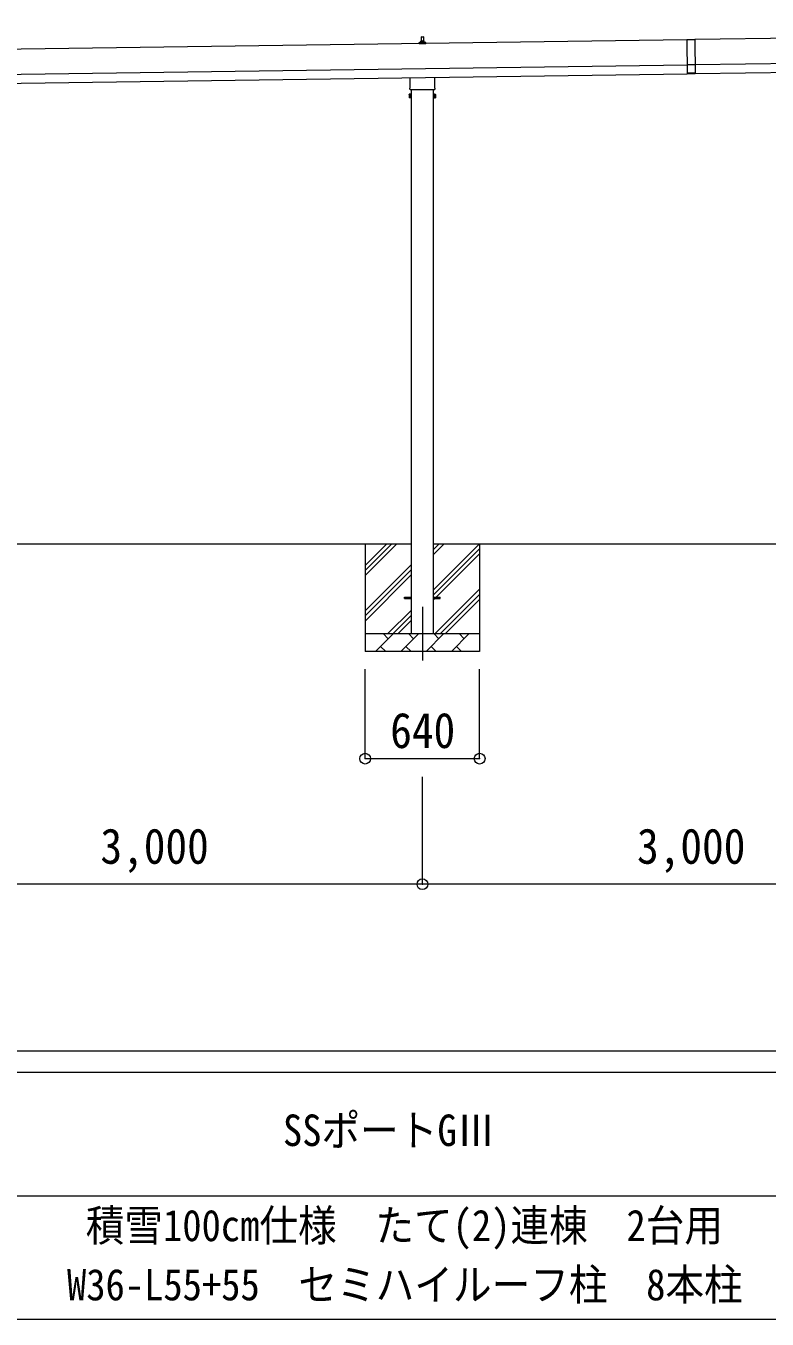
# Model space of a CAD drawing. Units: millimetres at full size, sheet at 1:60. Extents: x -16864 to 16864, y -11640 to 11640.
# Drawn here: x 635 to 4779, y -11640 to -4410 of the extents above; entities that cross this region are included whole.
import ezdxf
from ezdxf.enums import TextEntityAlignment as Align

# ---------------------------------------------------------------- set-up
doc = ezdxf.new("R2010")
doc.units = ezdxf.units.MM
doc.header["$LTSCALE"] = 60
doc.header["$PDMODE"] = 32
doc.header["$PDSIZE"] = 60
doc.linetypes.add('CHAIN1', pattern=[8, 5, -1, 1, -1])
for name, color, linetype, lineweight in [('0-1_Defpoints', 7, 'CHAIN1', 9), ('0-2_TEXT1', 4, 'Continuous', 9), ('0-3_SHAPE', 7, 'Continuous', 9), ('0-8_TABLE1', 6, 'Continuous', 9), ('F-0', 7, 'Continuous', 9)]:
    doc.layers.add(name, color=color, linetype=linetype, lineweight=lineweight)
doc.styles.add('ＭＳ ゴシック', font='')
doc.styles.get('ＭＳ ゴシック').set_extended_font_data('MS Gothic')

msp = doc.modelspace()

# ---------------------------------------------------------------- linework, layer by layer
at = {"layer": '0-1_Defpoints'}
msp.add_line((2851.91, -7657.66), (2851.91, -8006.66), dxfattribs=at)
at = {"layer": '0-2_TEXT1'}
for p, q in [((9739.61, -4410), (4374.66, -4486.65)), ((2846.22, -4495.55), (2846.94, -4472.02)), ((2847.94, -4471.05), (2856.49, -4471.05)), ((2857.49, -4472.02), (2858.22, -4495.55)), ((4329.66, -4487.29), (-1035.29, -4563.93)), ((2833.97, -4511.05), (2833.97, -4503.33)), ((2870.47, -4511.05), (2833.97, -4511.05)), ((2834.35, -4502.55), (2870.09, -4502.55)), ((2834.73, -4502.36), (2841.45, -4500.73)), ((2841.84, -4500.55), (2862.6, -4500.55)), ((2842.22, -4499.76), (2842.22, -4495.55)), ((2843.22, -4495.55), (2861.22, -4495.55)), ((2862.22, -4499.76), (2862.22, -4495.55)), ((2869.7, -4502.36), (2862.98, -4500.73)), ((2870.47, -4511.05), (2870.47, -4503.33)), ((4329.65, -4486.29), (4374.64, -4485.65)), ((4329.65, -4486.29), (4332.4, -4678.77)), ((4374.66, -4486.65), (4329.66, -4487.29)), ((4374.64, -4485.65), (4377.39, -4678.13)), ((4376.66, -4626.63), (9741.61, -4549.99)), ((4377.37, -4676.63), (9742.32, -4599.99)), ((-1033.29, -4703.92), (4331.66, -4627.27)), ((-1032.58, -4753.91), (4332.37, -4677.27)), ((2783.61, -4755.03), (2783.61, -4699.39)), ((2920.21, -4697.44), (2920.21, -4755.03)), ((4376.67, -4627.63), (4331.67, -4628.27)), ((4377.32, -4673.13), (4332.32, -4673.77)), ((4377.39, -4678.13), (4332.4, -4678.77)), ((2781.91, -4763.81), (2781.91, -4758.31)), ((2919.85, -4767.31), (2783.97, -4767.31)), ((2789.41, -4767.31), (2789.41, -7807.66)), ((2914.41, -7807.66), (2914.41, -4767.31)), ((2921.91, -4758.31), (2921.91, -4763.81)), ((2777.91, -4793.31), (2778.67, -4791.99)), ((2777.91, -4793.31), (2777.91, -4810.31)), ((2777.91, -4810.31), (2778.67, -4811.62)), ((2784.91, -4796.9), (2778.67, -4796.9)), ((2784.91, -4806.71), (2778.67, -4806.71)), ((2784.91, -4811.62), (2778.67, -4811.62)), ((2787.41, -4811.01), (2784.91, -4811.01)), ((2916.41, -4811.01), (2918.91, -4811.01)), ((2918.91, -4796.9), (2925.15, -4796.9)), ((2918.91, -4806.71), (2925.15, -4806.71)), ((2918.91, -4811.62), (2925.15, -4811.62)), ((2925.91, -4793.31), (2925.15, -4791.99)), ((2925.91, -4810.31), (2925.15, -4811.62)), ((2925.91, -4793.31), (2925.91, -4810.31)), ((2751.91, -7603.16), (2789.41, -7603.16)), ((2751.91, -7612.16), (2751.91, -7603.16)), ((2751.91, -7603.16), (2789.41, -7603.16)), ((2751.91, -7612.16), (2751.91, -7603.16)), ((2751.91, -7612.16), (2789.41, -7612.16)), ((2751.91, -7612.16), (2789.41, -7612.16)), ((2914.41, -7603.16), (2951.91, -7603.16)), ((2914.41, -7603.16), (2951.91, -7603.16)), ((2914.41, -7612.16), (2951.91, -7612.16)), ((2914.41, -7612.16), (2951.91, -7612.16)), ((2951.91, -7612.16), (2951.91, -7603.16)), ((2951.91, -7612.16), (2951.91, -7603.16))]:
    msp.add_line(p, q, dxfattribs=at)
for points in [[(2784.91, -4811.62), (2784.91, -4791.99), (2778.67, -4791.99)], [(2784.91, -4811.01), (2784.91, -4792.61), (2787.41, -4792.61)], [(2918.91, -4811.01), (2918.91, -4792.61), (2916.41, -4792.61)], [(2918.91, -4811.62), (2918.91, -4791.99), (2925.15, -4791.99)]]:
    msp.add_lwpolyline(points, dxfattribs=at)
for points in [[(2787.41, -4812.31), (2787.41, -4791.31), (2789.41, -4791.31), (2789.41, -4812.31)], [(2916.41, -4812.31), (2916.41, -4791.31), (2914.41, -4791.31), (2914.41, -4812.31)]]:
    msp.add_lwpolyline(points, close=True, dxfattribs=at)
for centre, radius, start, end in [((2847.94, -4472.05), 1, 90, 178.60509), ((2856.49, -4472.05), 1, 1.39491, 90), ((2834.97, -4503.33), 1, 103.62699, 180), ((2841.22, -4499.76), 1, 283.62699, 0), ((2846.3, -4496.18), 4.13, 90, 171.17633), ((2843.22, -4496.55), 1, 90, 180), ((2855.55, -4495.55), 4.83, 133.60282, 180), ((2848.88, -4495.55), 4.83, 0, 46.39718), ((2858.13, -4496.18), 4.13, 8.82367, 90), ((2861.22, -4496.55), 1, 0, 90), ((2863.22, -4499.76), 1, 180, 256.37301), ((2869.47, -4503.33), 1, 0, 76.37301), ((2785.91, -4758.31), 4, 125.09963, 180), ((2785.91, -4763.81), 4, 180, 194.47751), ((2785.91, -4763.81), 4, 194.47751, 241.04498), ((2917.91, -4763.81), 4, 298.95502, 345.52249), ((2917.91, -4758.31), 4, 0, 54.90037), ((2917.91, -4763.81), 4, 345.52249, 0), ((2794.15, -4801.81), 16.24, 162.41205, 197.58795), ((2782.26, -4794.45), 4.34, 145.61575, 214.38425), ((2782.26, -4809.17), 4.34, 145.61575, 214.38425), ((2909.67, -4801.81), 16.24, 342.41205, 17.58795), ((2921.57, -4794.45), 4.34, 325.61575, 34.38425), ((2921.57, -4809.17), 4.34, 325.61575, 34.38425)]:
    msp.add_arc(centre, radius, start, end, dxfattribs=at)
at = {"layer": '0-3_SHAPE'}
for p, q in [((2789.41, -7307.66), (-85.59, -7307.66)), ((2531.91, -7307.66), (2531.91, -7907.66)), ((2531.91, -7426.15), (2650.39, -7307.66)), ((2531.91, -7454.43), (2678.68, -7307.66)), ((2531.91, -7482.71), (2706.96, -7307.66)), ((5789.41, -7307.66), (2914.41, -7307.66)), ((2914.41, -7336.49), (2943.24, -7307.66)), ((2914.41, -7364.77), (2971.52, -7307.66)), ((2914.41, -7562.76), (3169.51, -7307.66)), ((2914.41, -7591.05), (3171.91, -7333.55)), ((2914.41, -7619.33), (3171.91, -7361.83)), ((3171.91, -7307.66), (3171.91, -7907.66)), ((2531.91, -7680.7), (2789.41, -7423.2)), ((2531.91, -7708.99), (2789.41, -7451.49)), ((2531.91, -7737.27), (2789.41, -7479.77)), ((2924.07, -7807.66), (3171.91, -7559.82)), ((2952.35, -7807.66), (3171.91, -7588.11)), ((2980.64, -7807.66), (3171.91, -7616.39)), ((2659.51, -7807.66), (2789.41, -7677.76)), ((2687.79, -7807.66), (2789.41, -7706.05)), ((2716.08, -7807.66), (2789.41, -7734.33)), ((2531.91, -7807.66), (3171.91, -7807.66)), ((2589.78, -7907.66), (2689.78, -7807.66)), ((2661.23, -7836.22), (2632.67, -7807.66)), ((2731.2, -7907.66), (2831.2, -7807.66)), ((2802.65, -7836.22), (2774.09, -7807.66)), ((2872.62, -7907.66), (2972.62, -7807.66)), ((2944.07, -7836.22), (2915.52, -7807.66)), ((3014.04, -7907.66), (3114.04, -7807.66)), ((3085.49, -7836.22), (3056.94, -7807.66)), ((2618.33, -7879.11), (2646.89, -7907.66)), ((2759.75, -7879.11), (2788.31, -7907.66)), ((2901.18, -7879.11), (2929.73, -7907.66)), ((3042.6, -7879.11), (3071.15, -7907.66)), ((3171.91, -7907.66), (2531.91, -7907.66))]:
    msp.add_line(p, q, dxfattribs=at)
at = {"layer": '0-8_TABLE1'}
for p, q in [((2531.91, -8506.66), (2531.91, -8006.66)), ((3171.91, -8506.66), (3171.91, -8006.66)), ((2531.91, -8506.66), (3171.91, -8506.66)), ((2851.91, -9208.66), (2851.91, -8608.66)), ((2851.91, -9208.66), (-148.09, -9208.66)), ((5851.91, -9208.66), (2851.91, -9208.66))]:
    msp.add_line(p, q, dxfattribs=at)
for p in [(2531.91, -8506.66), (3171.91, -8506.66), (2851.91, -9208.66)]:
    msp.add_point(p, dxfattribs=at)
at = {"layer": 'F-0', "color": 5, "lineweight": 5}
for p, q in [((-16864.12, -10140), (16015.88, -10140)), ((-16864.12, -10260), (10682.37, -10260)), ((-6897.63, -10950), (5402.37, -10950)), ((-16864.12, -11640), (16015.88, -11640))]:
    msp.add_line(p, q, dxfattribs=at)

# ---------------------------------------------------------------- texts
at = {"layer": '0-8_TABLE1', "color": 7, "style": 'ＭＳ ゴシック', "width": 0.9}
for s, p in [('640', (2671.91, -8506.66)), ('3,000', (1051.91, -9153.66)), ('3,000', (4051.91, -9153.66))]:
    msp.add_text(s, height=197.9, dxfattribs=at).set_placement(p, align=Align.BOTTOM_LEFT)
at = {"layer": 'F-0', "style": 'ＭＳ ゴシック', "width": 0.9}
for s, p in [('SSポートGⅢ ', (2072.37, -10725)), ('積雪100cm仕様\u3000たて(2)連棟\u30002台用', (969.87, -11256.91)), ('W36-L55+55\u3000セミハイルーフ柱\u30008本柱', (864.87, -11587.74))]:
    msp.add_text(s, height=176, dxfattribs=at).set_placement(p, align=Align.BOTTOM_LEFT)

doc.saveas('drawing.dxf')
